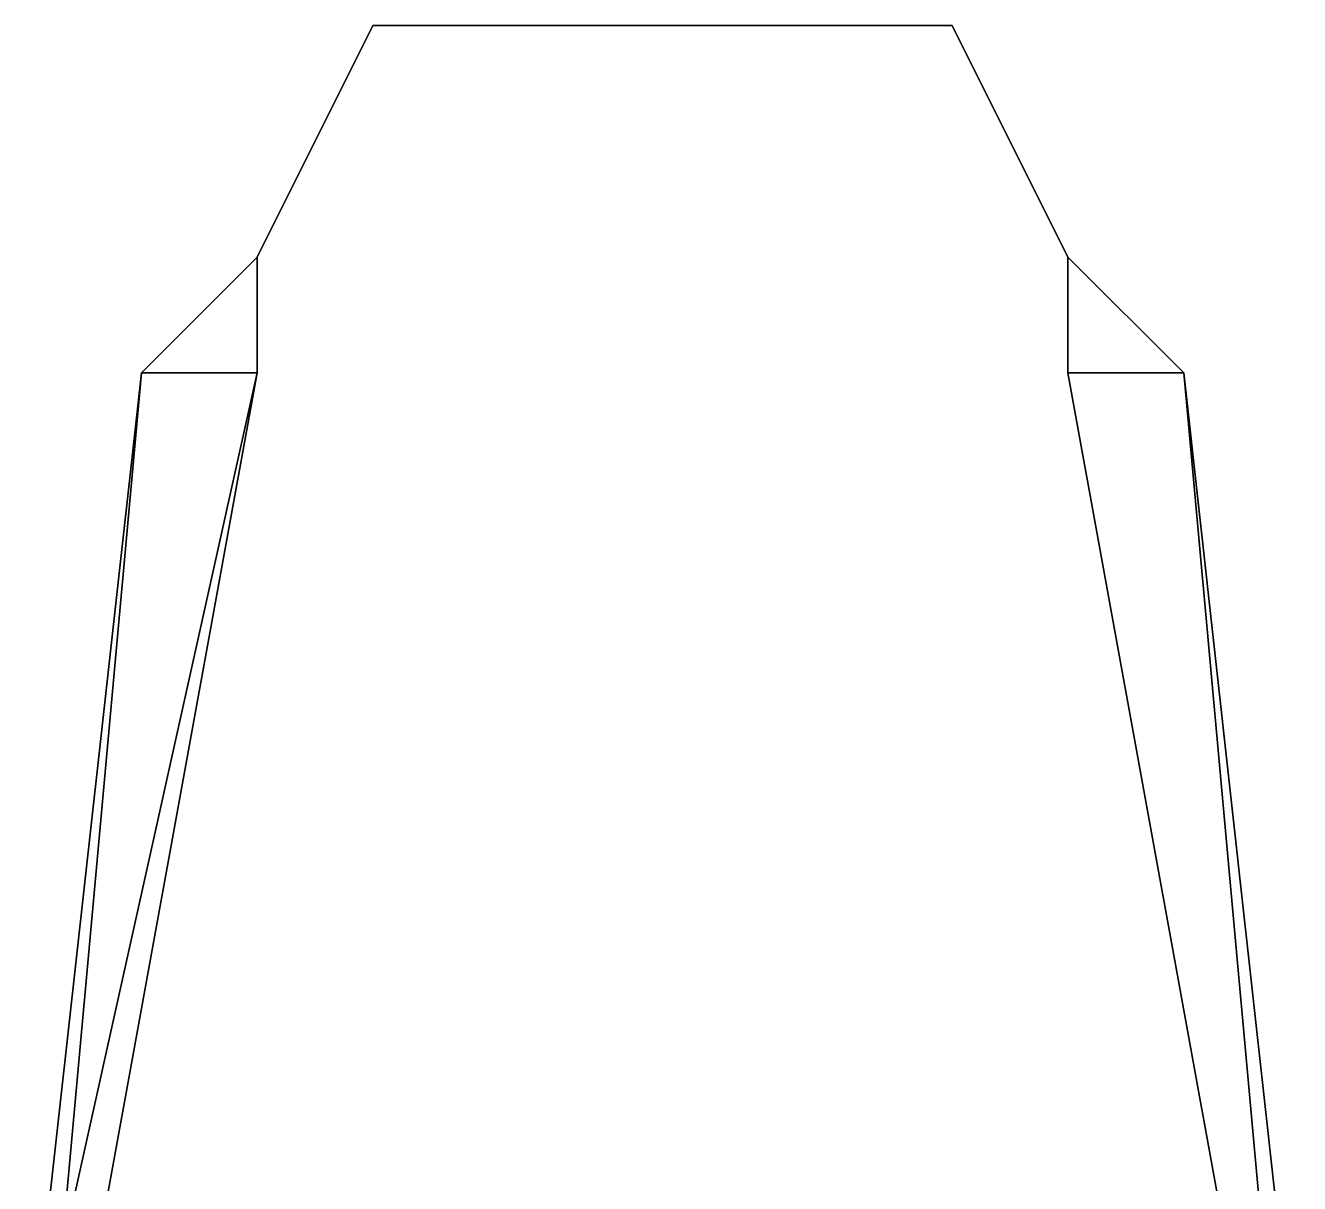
# Model space of a CAD drawing. Extents: x -42728 to 99010, y -18674 to 47645.
# Drawn here: x 68084 to 68579, y 30892.8 to 31342.8 of the extents above; entities that cross this region are included whole.
import ezdxf

# ---------------------------------------------------------------- set-up
doc = ezdxf.new("R2010")
doc.units = 0
doc.header["$LTSCALE"] = 100
doc.header["$MEASUREMENT"] = 0
doc.layers.get('0').update_dxf_attribs({"linetype": 'CONTINUOUS'})
doc.layers.add('00-ELE', color=2, linetype='CONTINUOUS')

# ---------------------------------------------------------------- blocks, each defined once
blk = doc.blocks.new('A$C5B331D8A')
at = {"color": 7, "linetype": 'Continuous'}
for p, q in [((5.405, 32.742), (4.405, 30.742)), ((4.405, 30.742), (5.405, 32.742)), ((4.405, 30.742), (5.405, 32.742)), ((5.405, 32.742), (4.405, 30.742)), ((5.405, 32.742), (4.405, 30.742)), ((4.405, 30.742), (5.405, 32.742)), ((5.405, 32.742), (6.405, 32.742)), ((6.405, 32.742), (5.405, 32.742)), ((5.405, 32.742), (5.405, 32.742)), ((5.405, 32.742), (6.405, 32.742)), ((5.405, 32.742), (6.405, 32.742)), ((5.405, 32.742), (5.405, 32.742)), ((5.405, 32.742), (6.405, 32.742)), ((5.405, 32.742), (5.405, 32.742)), ((6.405, 32.742), (5.405, 32.742)), ((5.405, 32.742), (5.405, 32.742)), ((6.405, 32.742), (6.405, 32.742)), ((6.405, 32.742), (6.405, 32.742)), ((6.405, 32.742), (6.405, 32.742)), ((6.405, 32.742), (6.405, 32.742)), ((6.405, 32.742), (6.405, 32.742)), ((6.405, 32.742), (6.405, 32.742)), ((6.405, 32.742), (6.405, 32.742)), ((6.405, 32.742), (6.405, 32.742)), ((6.405, 32.742), (6.405, 32.742)), ((6.405, 32.742), (6.405, 32.742)), ((6.405, 32.742), (6.405, 32.742)), ((6.405, 32.742), (6.405, 32.742)), ((6.405, 32.742), (6.405, 32.742)), ((6.405, 32.742), (6.405, 32.742)), ((6.405, 32.742), (6.405, 32.742)), ((6.405, 32.742), (6.405, 32.742)), ((6.405, 32.742), (10.405, 32.742)), ((6.405, 32.742), (6.405, 32.742)), ((6.405, 32.742), (10.405, 32.742)), ((6.405, 32.742), (10.405, 32.742)), ((10.405, 32.742), (6.405, 32.742)), ((10.405, 32.742), (6.405, 32.742)), ((6.405, 32.742), (6.405, 32.742)), ((6.405, 32.742), (10.405, 32.742)), ((10.405, 32.742), (6.405, 32.742)), ((6.405, 32.742), (6.405, 32.742)), ((6.405, 32.742), (10.405, 32.742)), ((6.405, 32.742), (6.405, 32.742)), ((6.405, 32.742), (10.405, 32.742)), ((10.405, 32.742), (6.405, 32.742)), ((10.405, 32.742), (11.405, 30.742)), ((10.405, 32.742), (10.405, 32.742)), ((10.405, 32.742), (10.405, 32.742)), ((10.405, 32.742), (10.405, 32.742)), ((10.405, 32.742), (10.405, 32.742)), ((11.405, 30.742), (10.405, 32.742)), ((10.405, 32.742), (10.405, 32.742)), ((10.405, 32.742), (10.405, 32.742)), ((10.405, 32.742), (11.405, 30.742)), ((10.405, 32.742), (10.405, 32.742)), ((10.405, 32.742), (10.405, 32.742)), ((10.405, 32.742), (10.405, 32.742)), ((10.405, 32.742), (10.405, 32.742)), ((10.405, 32.742), (10.405, 32.742)), ((10.405, 32.742), (10.405, 32.742)), ((10.405, 32.742), (10.405, 32.742)), ((10.405, 32.742), (10.405, 32.742)), ((10.405, 32.742), (10.405, 32.742)), ((11.405, 30.742), (10.405, 32.742)), ((10.405, 32.742), (10.405, 32.742)), ((11.405, 30.742), (10.405, 32.742)), ((11.405, 30.742), (10.405, 32.742)), ((11.405, 30.742), (10.405, 32.742)), ((10.405, 32.742), (10.405, 32.742)), ((10.405, 32.742), (11.405, 30.742)), ((11.405, 30.742), (10.405, 32.742)), ((10.405, 32.742), (10.405, 32.742)), ((10.405, 32.742), (11.405, 30.742)), ((10.405, 32.742), (10.405, 32.742)), ((10.405, 32.742), (10.405, 32.742)), ((10.405, 32.742), (10.405, 32.742)), ((10.405, 32.742), (10.405, 32.742)), ((4.405, 30.742), (3.405, 29.742)), ((3.405, 29.742), (4.405, 30.742)), ((4.405, 30.742), (3.405, 29.742)), ((3.405, 29.742), (4.405, 30.742)), ((4.405, 30.742), (3.405, 29.742)), ((4.405, 30.742), (3.405, 29.742)), ((3.405, 29.742), (4.405, 30.742)), ((3.405, 29.742), (4.405, 30.742)), ((4.405, 30.742), (4.405, 30.742)), ((4.405, 30.742), (4.405, 30.742)), ((4.405, 30.742), (4.405, 30.742)), ((4.405, 30.742), (4.405, 30.742)), ((4.405, 30.742), (4.405, 30.742)), ((4.405, 30.742), (4.405, 30.742)), ((4.405, 30.742), (4.405, 29.742)), ((4.405, 30.742), (4.405, 30.742)), ((4.405, 30.742), (4.405, 30.742)), ((4.405, 30.742), (4.405, 30.742)), ((4.405, 30.742), (4.405, 30.742)), ((4.405, 30.742), (4.405, 30.742)), ((4.405, 30.742), (4.405, 29.742)), ((4.405, 30.742), (4.405, 29.742)), ((4.405, 30.742), (4.405, 29.742)), ((4.405, 30.742), (4.405, 30.742)), ((4.405, 30.742), (4.405, 30.742)), ((4.405, 30.742), (4.405, 30.742)), ((4.405, 30.742), (4.405, 30.742)), ((4.405, 30.742), (4.405, 30.742)), ((4.405, 30.742), (4.405, 30.742)), ((4.405, 30.742), (4.405, 29.742)), ((4.405, 29.742), (4.405, 30.742)), ((4.405, 30.742), (4.405, 30.742)), ((4.405, 30.742), (4.405, 30.742)), ((4.405, 30.742), (4.405, 30.742)), ((4.405, 30.742), (4.405, 30.742)), ((4.405, 30.742), (4.405, 30.742)), ((4.405, 30.742), (4.405, 30.742)), ((4.405, 30.742), (4.405, 29.742)), ((4.405, 29.742), (4.405, 30.742)), ((4.405, 30.742), (4.405, 30.742)), ((4.405, 30.742), (4.405, 30.742)), ((4.405, 30.742), (4.405, 30.742)), ((4.405, 30.742), (4.405, 30.742)), ((4.405, 30.742), (4.405, 30.742)), ((4.405, 30.742), (4.405, 30.742)), ((4.405, 30.742), (4.405, 29.742)), ((4.405, 29.742), (4.405, 30.742)), ((4.405, 30.742), (4.405, 30.742)), ((4.405, 30.742), (4.405, 30.742)), ((4.405, 30.742), (4.405, 30.742)), ((4.405, 30.742), (4.405, 30.742)), ((4.405, 30.742), (4.405, 30.742)), ((4.405, 30.742), (4.405, 30.742)), ((4.405, 29.742), (4.405, 30.742)), ((4.405, 30.742), (4.405, 30.742)), ((4.405, 30.742), (4.405, 30.742)), ((4.405, 30.742), (4.405, 30.742)), ((4.405, 30.742), (4.405, 30.742)), ((4.405, 29.742), (4.405, 30.742)), ((4.405, 30.742), (4.405, 30.742)), ((4.405, 30.742), (4.405, 30.742)), ((4.405, 30.742), (4.405, 30.742)), ((4.405, 30.742), (4.405, 30.742)), ((4.405, 30.742), (4.405, 30.742)), ((4.405, 30.742), (4.405, 30.742)), ((4.405, 30.742), (4.405, 29.742)), ((4.405, 30.742), (4.405, 30.742)), ((4.405, 30.742), (4.405, 30.742)), ((4.405, 30.742), (4.405, 30.742)), ((4.405, 30.742), (4.405, 30.742)), ((4.405, 30.742), (4.405, 30.742)), ((4.405, 30.742), (4.405, 30.742)), ((4.405, 30.742), (4.405, 29.742)), ((4.405, 29.742), (4.405, 30.742)), ((4.405, 30.742), (4.405, 30.742)), ((4.405, 30.742), (4.405, 30.742)), ((4.405, 30.742), (4.405, 30.742)), ((4.405, 30.742), (4.405, 30.742)), ((4.405, 30.742), (4.405, 30.742)), ((4.405, 30.742), (4.405, 30.742)), ((4.405, 30.742), (4.405, 29.742)), ((4.405, 29.742), (4.405, 30.742)), ((4.405, 30.742), (4.405, 30.742)), ((4.405, 30.742), (4.405, 30.742)), ((4.405, 30.742), (4.405, 29.742)), ((4.405, 29.742), (4.405, 30.742)), ((4.405, 30.742), (4.405, 30.742)), ((4.405, 30.742), (4.405, 29.742)), ((4.405, 29.742), (4.405, 30.742)), ((4.405, 29.742), (4.405, 30.742)), ((11.405, 30.742), (11.405, 29.742)), ((11.405, 29.742), (11.405, 30.742)), ((11.405, 30.742), (11.405, 30.742)), ((11.405, 30.742), (11.405, 30.742)), ((11.405, 30.742), (11.405, 30.742)), ((11.405, 30.742), (11.405, 30.742)), ((11.405, 30.742), (11.405, 30.742)), ((11.405, 30.742), (11.405, 30.742)), ((11.405, 30.742), (12.405, 29.742)), ((11.405, 30.742), (11.405, 30.742)), ((11.405, 30.742), (11.405, 30.742)), ((11.405, 30.742), (11.405, 30.742)), ((11.405, 30.742), (11.405, 30.742)), ((11.405, 30.742), (11.405, 30.742)), ((11.405, 29.742), (11.405, 30.742)), ((11.405, 30.742), (11.405, 29.742)), ((11.405, 30.742), (11.405, 30.742)), ((12.405, 29.742), (11.405, 30.742)), ((11.405, 30.742), (11.405, 30.742)), ((11.405, 30.742), (12.405, 29.742)), ((11.405, 30.742), (11.405, 30.742)), ((11.405, 30.742), (11.405, 30.742)), ((11.405, 30.742), (11.405, 30.742)), ((11.405, 30.742), (11.405, 30.742)), ((11.405, 30.742), (11.405, 30.742)), ((12.405, 29.742), (11.405, 30.742)), ((11.405, 30.742), (11.405, 30.742)), ((11.405, 30.742), (12.405, 29.742)), ((11.405, 30.742), (11.405, 30.742)), ((11.405, 30.742), (11.405, 30.742)), ((11.405, 30.742), (11.405, 30.742)), ((11.405, 30.742), (11.405, 30.742)), ((11.405, 30.742), (11.405, 30.742)), ((11.405, 29.742), (11.405, 30.742)), ((11.405, 30.742), (11.405, 30.742)), ((11.405, 30.742), (12.405, 29.742)), ((11.405, 30.742), (11.405, 30.742)), ((11.405, 30.742), (11.405, 30.742)), ((11.405, 30.742), (11.405, 30.742)), ((11.405, 30.742), (11.405, 30.742)), ((11.405, 30.742), (11.405, 30.742)), ((11.405, 29.742), (11.405, 30.742)), ((11.405, 30.742), (11.405, 30.742)), ((11.405, 30.742), (11.405, 29.742)), ((11.405, 30.742), (11.405, 30.742)), ((11.405, 30.742), (11.405, 30.742)), ((11.405, 30.742), (11.405, 30.742)), ((11.405, 30.742), (11.405, 30.742)), ((11.405, 30.742), (11.405, 30.742)), ((11.405, 29.742), (11.405, 30.742)), ((11.405, 30.742), (11.405, 30.742)), ((11.405, 30.742), (11.405, 29.742)), ((11.405, 30.742), (11.405, 30.742)), ((11.405, 30.742), (11.405, 30.742)), ((11.405, 29.742), (11.405, 30.742)), ((11.405, 30.742), (11.405, 30.742)), ((11.405, 30.742), (11.405, 29.742)), ((11.405, 30.742), (11.405, 30.742)), ((11.405, 30.742), (11.405, 30.742)), ((11.405, 30.742), (11.405, 30.742)), ((11.405, 30.742), (11.405, 30.742)), ((11.405, 30.742), (11.405, 30.742)), ((11.405, 30.742), (11.405, 30.742)), ((11.405, 29.742), (11.405, 30.742)), ((11.405, 30.742), (11.405, 30.742)), ((11.405, 30.742), (11.405, 29.742)), ((11.405, 30.742), (11.405, 30.742)), ((11.405, 30.742), (11.405, 30.742)), ((11.405, 29.742), (11.405, 30.742)), ((11.405, 30.742), (11.405, 30.742)), ((11.405, 30.742), (11.405, 29.742)), ((11.405, 30.742), (11.405, 30.742)), ((11.405, 30.742), (11.405, 30.742)), ((11.405, 30.742), (11.405, 30.742)), ((11.405, 30.742), (11.405, 30.742)), ((11.405, 30.742), (11.405, 30.742)), ((12.405, 29.742), (11.405, 30.742)), ((11.405, 30.742), (11.405, 30.742)), ((11.405, 30.742), (11.405, 29.742)), ((11.405, 30.742), (11.405, 30.742)), ((11.405, 30.742), (11.405, 30.742)), ((11.405, 30.742), (11.405, 30.742)), ((11.405, 30.742), (11.405, 30.742)), ((11.405, 30.742), (11.405, 30.742)), ((11.405, 30.742), (11.405, 30.742)), ((11.405, 30.742), (12.405, 29.742)), ((11.405, 30.742), (11.405, 30.742)), ((11.405, 30.742), (11.405, 30.742)), ((11.405, 30.742), (11.405, 30.742)), ((11.405, 30.742), (11.405, 30.742)), ((11.405, 30.742), (11.405, 30.742)), ((11.405, 30.742), (11.405, 30.742)), ((11.405, 30.742), (11.405, 30.742)), ((11.405, 30.742), (11.405, 30.742)), ((11.405, 30.742), (11.405, 30.742)), ((11.405, 30.742), (11.405, 30.742)), ((11.405, 30.742), (11.405, 30.742)), ((2.405, 18.742), (4.405, 29.742)), ((4.405, 29.742), (2.405, 18.742)), ((2.405, 18.742), (3.405, 29.742)), ((2.405, 18.742), (3.405, 29.742)), ((3.405, 29.742), (2.405, 18.742)), ((3.405, 29.742), (2.405, 18.742)), ((4.405, 29.742), (2.405, 18.742)), ((2.405, 18.742), (3.405, 29.742)), ((2.405, 18.742), (4.405, 29.742)), ((2.405, 18.742), (4.405, 29.742)), ((4.405, 29.742), (2.405, 18.742)), ((4.405, 29.742), (2.405, 18.742)), ((4.405, 29.742), (2.405, 18.742)), ((2.405, 18.742), (4.405, 29.742)), ((4.405, 29.742), (2.405, 18.742)), ((4.405, 29.742), (2.405, 20.742)), ((4.405, 29.742), (2.405, 20.742)), ((4.405, 29.742), (2.405, 20.742)), ((4.405, 29.742), (2.405, 20.742)), ((2.405, 20.742), (4.405, 29.742)), ((2.405, 20.742), (3.405, 29.742)), ((2.405, 20.742), (4.405, 29.742)), ((3.405, 29.742), (2.405, 20.742)), ((3.405, 29.742), (2.405, 18.742)), ((3.405, 29.742), (3.405, 29.742)), ((3.405, 29.742), (3.405, 29.742)), ((3.405, 29.742), (3.405, 29.742)), ((3.405, 29.742), (3.405, 29.742)), ((3.405, 29.742), (3.405, 29.742)), ((4.405, 29.742), (3.405, 29.742)), ((3.405, 29.742), (4.405, 29.742)), ((3.405, 29.742), (3.405, 29.742)), ((3.405, 29.742), (3.405, 29.742)), ((3.405, 29.742), (4.405, 29.742)), ((4.405, 29.742), (3.405, 29.742)), ((3.405, 29.742), (4.405, 29.742)), ((3.405, 29.742), (4.405, 29.742)), ((3.405, 29.742), (3.405, 29.742)), ((3.405, 29.742), (3.405, 29.742)), ((3.405, 29.742), (4.405, 29.742)), ((4.405, 29.742), (3.405, 29.742)), ((3.405, 29.742), (4.405, 29.742)), ((4.405, 29.742), (3.405, 29.742)), ((3.405, 29.742), (3.405, 29.742)), ((3.405, 29.742), (3.405, 29.742)), ((4.405, 29.742), (3.405, 29.742)), ((4.405, 29.742), (3.405, 29.742)), ((3.405, 29.742), (3.405, 29.742)), ((4.405, 29.742), (4.405, 29.742)), ((4.405, 29.742), (4.405, 29.742)), ((4.405, 29.742), (4.405, 29.742)), ((4.405, 29.742), (4.405, 29.742)), ((4.405, 29.742), (4.405, 29.742)), ((4.405, 29.742), (4.405, 29.742)), ((4.405, 29.742), (4.405, 29.742)), ((4.405, 29.742), (4.405, 29.742)), ((4.405, 29.742), (4.405, 29.742)), ((4.405, 29.742), (4.405, 29.742)), ((4.405, 29.742), (4.405, 29.742)), ((4.405, 29.742), (4.405, 29.742)), ((4.405, 29.742), (4.405, 29.742)), ((4.405, 29.742), (4.405, 29.742)), ((4.405, 29.742), (4.405, 29.742)), ((4.405, 29.742), (4.405, 29.742)), ((4.405, 29.742), (4.405, 29.742)), ((4.405, 29.742), (4.405, 29.742)), ((4.405, 29.742), (4.405, 29.742)), ((4.405, 29.742), (4.405, 29.742)), ((4.405, 29.742), (4.405, 29.742)), ((4.405, 29.742), (4.405, 29.742)), ((4.405, 29.742), (4.405, 29.742)), ((4.405, 29.742), (4.405, 29.742)), ((4.405, 29.742), (4.405, 29.742)), ((4.405, 29.742), (4.405, 29.742)), ((4.405, 29.742), (4.405, 29.742)), ((4.405, 29.742), (4.405, 29.742)), ((4.405, 29.742), (4.405, 29.742)), ((4.405, 29.742), (4.405, 29.742)), ((4.405, 29.742), (4.405, 29.742)), ((4.405, 29.742), (4.405, 29.742)), ((4.405, 29.742), (4.405, 29.742)), ((4.405, 29.742), (4.405, 29.742)), ((4.405, 29.742), (4.405, 29.742)), ((4.405, 29.742), (4.405, 29.742)), ((4.405, 29.742), (4.405, 29.742)), ((4.405, 29.742), (4.405, 29.742)), ((4.405, 29.742), (4.405, 29.742)), ((4.405, 29.742), (4.405, 29.742)), ((4.405, 29.742), (4.405, 29.742)), ((4.405, 29.742), (4.405, 29.742)), ((4.405, 29.742), (4.405, 29.742)), ((4.405, 29.742), (4.405, 29.742)), ((4.405, 29.742), (4.405, 29.742)), ((4.405, 29.742), (4.405, 29.742)), ((4.405, 29.742), (4.405, 29.742)), ((4.405, 29.742), (4.405, 29.742)), ((4.405, 29.742), (4.405, 29.742)), ((4.405, 29.742), (4.405, 29.742)), ((4.405, 29.742), (4.405, 29.742)), ((4.405, 29.742), (4.405, 29.742)), ((4.405, 29.742), (4.405, 29.742)), ((4.405, 29.742), (4.405, 29.742)), ((4.405, 29.742), (4.405, 29.742)), ((4.405, 29.742), (4.405, 29.742)), ((4.405, 29.742), (4.405, 29.742)), ((4.405, 29.742), (4.405, 29.742)), ((11.405, 29.742), (11.405, 29.742)), ((11.405, 29.742), (13.405, 18.742)), ((11.405, 29.742), (11.405, 29.742)), ((13.405, 18.742), (11.405, 29.742)), ((11.405, 29.742), (12.405, 29.742)), ((11.405, 29.742), (11.405, 29.742)), ((11.405, 29.742), (12.405, 29.742)), ((12.405, 29.742), (11.405, 29.742)), ((11.405, 29.742), (11.405, 29.742)), ((11.405, 29.742), (11.405, 29.742)), ((11.405, 29.742), (12.405, 29.742)), ((11.405, 29.742), (11.405, 29.742)), ((11.405, 29.742), (11.405, 29.742)), ((11.405, 29.742), (11.405, 29.742)), ((11.405, 29.742), (11.405, 29.742)), ((12.405, 29.742), (11.405, 29.742)), ((11.405, 29.742), (12.405, 29.742)), ((12.405, 29.742), (11.405, 29.742)), ((12.405, 29.742), (11.405, 29.742)), ((11.405, 29.742), (11.405, 29.742)), ((11.405, 29.742), (12.405, 29.742)), ((11.405, 29.742), (11.405, 29.742)), ((11.405, 29.742), (11.405, 29.742)), ((11.405, 29.742), (11.405, 29.742)), ((11.405, 29.742), (11.405, 29.742)), ((11.405, 29.742), (11.405, 29.742)), ((11.405, 29.742), (12.405, 29.742)), ((11.405, 29.742), (11.405, 29.742)), ((11.405, 29.742), (12.405, 29.742)), ((12.405, 29.742), (11.405, 29.742)), ((11.405, 29.742), (11.405, 29.742)), ((11.405, 29.742), (12.405, 29.742)), ((11.405, 29.742), (11.405, 29.742)), ((11.405, 29.742), (11.405, 29.742)), ((12.405, 29.742), (11.405, 29.742)), ((11.405, 29.742), (11.405, 29.742)), ((11.405, 29.742), (12.405, 29.742)), ((11.405, 29.742), (11.405, 29.742)), ((12.405, 29.742), (11.405, 29.742)), ((11.405, 29.742), (12.405, 29.742)), ((12.405, 29.742), (11.405, 29.742)), ((13.405, 18.742), (11.405, 29.742)), ((11.405, 29.742), (12.405, 29.742)), ((13.405, 18.742), (11.405, 29.742)), ((11.405, 29.742), (12.405, 29.742)), ((12.405, 29.742), (12.405, 29.742)), ((12.405, 29.742), (12.405, 29.742)), ((12.405, 29.742), (12.405, 29.742)), ((12.405, 29.742), (12.405, 29.742)), ((12.405, 29.742), (12.405, 29.742)), ((12.405, 29.742), (12.405, 29.742)), ((12.405, 29.742), (12.405, 29.742)), ((12.405, 29.742), (12.405, 29.742)), ((12.405, 29.742), (12.405, 29.742)), ((12.405, 29.742), (12.405, 29.742)), ((12.405, 29.742), (12.405, 29.742)), ((12.405, 29.742), (12.405, 29.742)), ((12.405, 29.742), (12.405, 29.742)), ((12.405, 29.742), (12.405, 29.742)), ((12.405, 29.742), (12.405, 29.742)), ((12.405, 29.742), (12.405, 29.742)), ((12.405, 29.742), (12.405, 29.742)), ((12.405, 29.742), (12.405, 29.742)), ((12.405, 29.742), (12.405, 29.742)), ((12.405, 29.742), (12.405, 29.742)), ((12.405, 29.742), (12.405, 29.742)), ((12.405, 29.742), (12.405, 29.742)), ((12.405, 29.742), (12.405, 29.742)), ((12.405, 29.742), (12.405, 29.742)), ((12.405, 29.742), (12.405, 29.742)), ((12.405, 29.742), (12.405, 29.742)), ((12.405, 29.742), (12.405, 29.742)), ((12.405, 29.742), (12.405, 29.742)), ((12.405, 29.742), (12.405, 29.742)), ((12.405, 29.742), (12.405, 29.742)), ((12.405, 29.742), (12.405, 29.742)), ((12.405, 29.742), (12.405, 29.742)), ((12.405, 29.742), (12.405, 29.742)), ((12.405, 29.742), (12.405, 29.742)), ((12.405, 29.742), (12.405, 29.742)), ((12.405, 29.742), (12.405, 29.742)), ((12.405, 29.742), (12.405, 29.742)), ((12.405, 29.742), (12.405, 29.742)), ((12.405, 29.742), (12.405, 29.742)), ((12.405, 29.742), (12.405, 29.742)), ((12.405, 29.742), (12.405, 29.742)), ((12.405, 29.742), (12.405, 29.742)), ((12.405, 29.742), (12.405, 29.742)), ((12.405, 29.742), (12.405, 29.742)), ((12.405, 29.742), (12.405, 29.742)), ((12.405, 29.742), (12.405, 29.742)), ((12.405, 29.742), (12.405, 29.742)), ((12.405, 29.742), (12.405, 29.742)), ((12.405, 29.742), (12.405, 29.742)), ((12.405, 29.742), (12.405, 29.742)), ((12.405, 29.742), (12.405, 29.742)), ((12.405, 29.742), (12.405, 29.742)), ((12.405, 29.742), (12.405, 29.742)), ((12.405, 29.742), (12.405, 29.742)), ((12.405, 29.742), (12.405, 29.742)), ((12.405, 29.742), (12.405, 29.742)), ((12.405, 29.742), (12.405, 29.742)), ((12.405, 29.742), (12.405, 29.742)), ((12.405, 29.742), (12.405, 29.742)), ((13.405, 18.742), (12.405, 29.742)), ((12.405, 29.742), (12.405, 29.742)), ((12.405, 29.742), (13.405, 18.742)), ((12.405, 29.742), (12.405, 29.742)), ((12.405, 29.742), (13.405, 18.742)), ((12.405, 29.742), (12.405, 29.742)), ((12.405, 29.742), (13.405, 18.742)), ((13.405, 18.742), (12.405, 29.742)), ((12.405, 29.742), (13.405, 18.742)), ((12.405, 29.742), (12.405, 29.742)), ((13.405, 18.742), (12.405, 29.742)), ((12.405, 29.742), (13.405, 18.742)), ((13.405, 20.742), (12.405, 29.742)), ((12.405, 29.742), (13.405, 20.742)), ((13.405, 20.742), (12.405, 29.742)), ((12.405, 29.742), (12.405, 29.742)), ((13.405, 20.742), (12.405, 29.742)), ((12.405, 29.742), (12.405, 29.742)), ((12.405, 29.742), (13.405, 20.742)), ((13.405, 20.742), (12.405, 29.742)), ((12.405, 29.742), (12.405, 29.742)), ((12.405, 29.742), (13.405, 20.742)), ((13.405, 20.742), (12.405, 29.742)), ((12.405, 29.742), (12.405, 29.742))]:
    blk.add_line(p, q, dxfattribs=at)
blk = doc.blocks.new('A$C5D670ACC')
at = {"layer": '00-ELE', "xscale": 30, "yscale": 30, "zscale": 30}
blk.add_blockref('A$C5B331D8A', (0, 0), dxfattribs=at)

msp = doc.modelspace()

# ---------------------------------------------------------------- block references
at = {"xscale": 1.5, "yscale": 1.5, "zscale": 1.5}
msp.add_blockref('A$C5D670ACC', (67975.75494, 29869.36297), dxfattribs=at)

doc.saveas('drawing.dxf')
